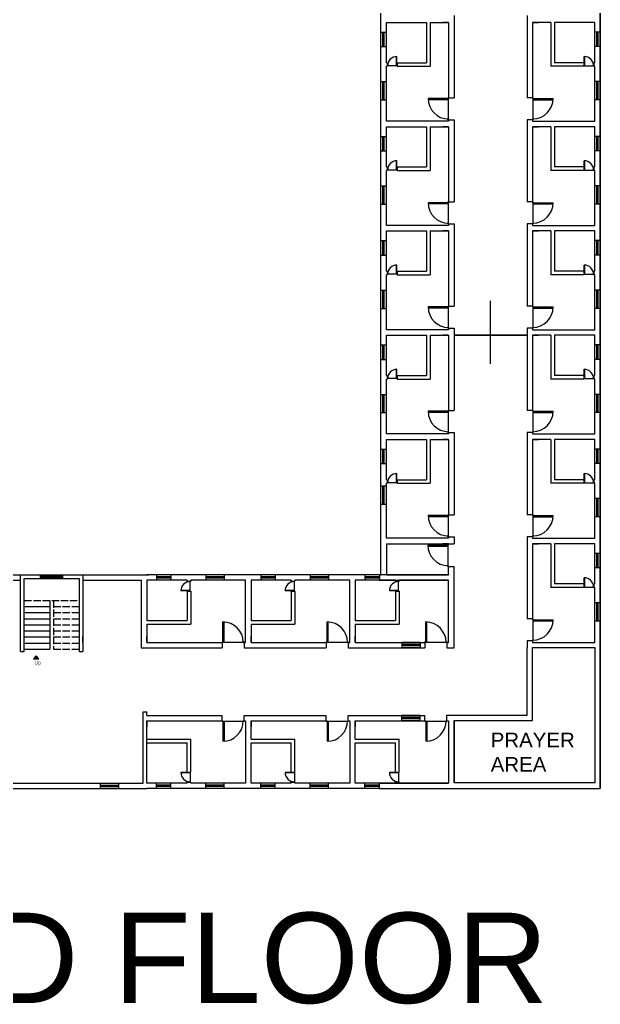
# Model space of a CAD drawing. Header units: inches. Extents: x 2900 to 18472, y 1216 to 4690.
# Drawn here: x 13218 to 14170, y 1216 to 2832 of the extents above; entities that cross this region are included whole.
import ezdxf

# ---------------------------------------------------------------- set-up
doc = ezdxf.new("R2010")
doc.units = ezdxf.units.IN
doc.header["$MEASUREMENT"] = 0
doc.linetypes.add('ACAD_ISO02W100', pattern=[15, 12, -3])
for name, color, linetype in [('Door', 32, 'Continuous'), ('Stairs', 3, 'Continuous'), ('Ventilator', 160, 'Continuous'), ('Windows', 10, 'Continuous')]:
    doc.layers.add(name, color=color, linetype=linetype)
doc.styles.get("Standard").update_dxf_attribs({"font": 'arial.ttf'})

msp = doc.modelspace()

# ---------------------------------------------------------------- hatches: boundary and pattern name
at = {"layer": 'Stairs', "true_color": 0xed1f24}
h = msp.add_hatch(color=240, dxfattribs=at)
h.dxf.hatch_style = 1
h.paths.add_polyline_path([(13249.0431, 1783.0282), (13244.8911, 1788.0938), (13240.7392, 1783.0282)])

# ---------------------------------------------------------------- linework, layer by layer
for p, q in [((14170.41, 4570.8757), (14170.41, 1570.8757)), ((14170.41, 1570.4378), (14170.41, 4570.8757)), ((14170.41, 1570.4378), (14170.41, 4570.8757)), ((13810.41, 2032), (13810.41, 4179.1055)), ((13885.41, 2827), (13885.41, 2761)), ((13891.41, 2827), (13891.41, 2755)), ((13921.41, 2827), (13911.8624, 2827)), ((14059.41, 2827), (14068.9576, 2827)), ((14089.41, 2827), (14089.41, 2755)), ((14095.41, 2827), (14095.41, 2761)), ((13819.41, 2761), (13820.8768, 2761)), ((13819.41, 2755), (13820.8768, 2755)), ((13820.8768, 2761), (13820.8768, 2755)), ((13837.41, 2761), (13885.41, 2761)), ((13837.41, 2761), (13837.41, 2755)), ((13837.41, 2755), (13891.41, 2755)), ((14143.41, 2755), (14089.41, 2755)), ((14143.41, 2761), (14095.41, 2761)), ((14143.41, 2761), (14143.41, 2755)), ((14161.41, 2761), (14159.9432, 2761)), ((14159.9432, 2761), (14159.9432, 2755)), ((14161.41, 2755), (14159.9432, 2755)), ((13921.41, 2703.494), (13930.41, 2703.494)), ((14059.41, 2703.494), (14050.41, 2703.494)), ((13921.41, 2667.494), (13930.41, 2667.494)), ((14059.41, 2667.494), (14050.41, 2667.494)), ((13885.41, 2656), (13885.41, 2590)), ((13891.41, 2656), (13891.41, 2584)), ((13921.41, 2656), (13911.8624, 2656)), ((14059.41, 2656), (14068.9576, 2656)), ((14089.41, 2656), (14089.41, 2584)), ((14095.41, 2656), (14095.41, 2590)), ((13819.41, 2590), (13820.8768, 2590)), ((13820.8768, 2590), (13820.8768, 2584)), ((13837.41, 2590), (13885.41, 2590)), ((13837.41, 2590), (13837.41, 2584)), ((14143.41, 2590), (14095.41, 2590)), ((14143.41, 2590), (14143.41, 2584)), ((14161.41, 2590), (14159.9432, 2590)), ((14159.9432, 2590), (14159.9432, 2584)), ((13819.41, 2584), (13820.8768, 2584)), ((13837.41, 2584), (13891.41, 2584)), ((14143.41, 2584), (14089.41, 2584)), ((14161.41, 2584), (14159.9432, 2584)), ((13921.41, 2532.494), (13930.41, 2532.494)), ((14059.41, 2532.494), (14050.41, 2532.494)), ((13921.41, 2496.494), (13930.41, 2496.494)), ((14059.41, 2496.494), (14050.41, 2496.494)), ((13885.41, 2485), (13885.41, 2419)), ((13891.41, 2485), (13891.41, 2413)), ((13921.41, 2485), (13911.8624, 2485)), ((14059.41, 2485), (14068.9576, 2485)), ((14089.41, 2485), (14089.41, 2413)), ((14095.41, 2485), (14095.41, 2419)), ((13819.41, 2419), (13820.8768, 2419)), ((13819.41, 2413), (13820.8768, 2413)), ((13820.8768, 2419), (13820.8768, 2413)), ((13837.41, 2419), (13885.41, 2419)), ((13837.41, 2419), (13837.41, 2413)), ((13837.41, 2413), (13891.41, 2413)), ((14143.41, 2413), (14089.41, 2413)), ((14143.41, 2419), (14095.41, 2419)), ((14143.41, 2419), (14143.41, 2413)), ((14161.41, 2419), (14159.9432, 2419)), ((14159.9432, 2419), (14159.9432, 2413)), ((14161.41, 2413), (14159.9432, 2413)), ((13921.41, 2361.494), (13930.41, 2361.494)), ((13990.41, 2267), (13990.41, 2370.5)), ((14059.41, 2361.494), (14050.41, 2361.494)), ((13885.41, 2314), (13885.41, 2248)), ((13891.41, 2314), (13891.41, 2242)), ((13921.41, 2314), (13911.8624, 2314)), ((13921.41, 2325.494), (13930.41, 2325.494)), ((14050.41, 2314), (13930.41, 2314)), ((13930.41, 2314), (14050.41, 2314)), ((14059.41, 2325.494), (14050.41, 2325.494)), ((14059.41, 2314), (14068.9576, 2314)), ((14089.41, 2314), (14089.41, 2242)), ((14095.41, 2314), (14095.41, 2248)), ((13819.41, 2248), (13820.8768, 2248)), ((13820.8768, 2248), (13820.8768, 2242)), ((13837.41, 2248), (13885.41, 2248)), ((13837.41, 2248), (13837.41, 2242)), ((14143.41, 2248), (14095.41, 2248)), ((14143.41, 2248), (14143.41, 2242)), ((14161.41, 2248), (14159.9432, 2248)), ((14159.9432, 2248), (14159.9432, 2242)), ((13819.41, 2242), (13820.8768, 2242)), ((13837.41, 2242), (13891.41, 2242)), ((14143.41, 2242), (14089.41, 2242)), ((14161.41, 2242), (14159.9432, 2242)), ((13921.41, 2190.494), (13930.41, 2190.494)), ((14059.41, 2190.494), (14050.41, 2190.494)), ((13921.41, 2154.494), (13930.41, 2154.494)), ((14059.41, 2154.494), (14050.41, 2154.494)), ((13885.41, 2143), (13885.41, 2077)), ((13891.41, 2143), (13891.41, 2071)), ((13921.41, 2143), (13911.8624, 2143)), ((14059.41, 2143), (14068.9576, 2143)), ((14089.41, 2143), (14089.41, 2071)), ((14095.41, 2143), (14095.41, 2077)), ((13819.41, 2077), (13820.8768, 2077)), ((13819.41, 2071), (13820.8768, 2071)), ((13820.8768, 2077), (13820.8768, 2071)), ((13837.41, 2077), (13885.41, 2077)), ((13837.41, 2077), (13837.41, 2071)), ((13837.41, 2071), (13891.41, 2071)), ((14143.41, 2071), (14089.41, 2071)), ((14143.41, 2077), (14095.41, 2077)), ((14143.41, 2077), (14143.41, 2071)), ((14161.41, 2077), (14159.9432, 2077)), ((14159.9432, 2077), (14159.9432, 2071)), ((14161.41, 2071), (14159.9432, 2071)), ((13810.41, 2015.9619), (13810.41, 2023)), ((13921.41, 2019.494), (13930.41, 2019.494)), ((14059.41, 2019.494), (14050.41, 2019.494)), ((13819.41, 1972), (13819.41, 1921)), ((13921.41, 1972), (13911.8624, 1972)), ((13921.41, 1983.494), (13930.41, 1983.494)), ((14059.41, 1983.494), (14050.41, 1983.494)), ((14059.41, 1972), (14068.9576, 1972)), ((14089.41, 1972), (14089.41, 1900)), ((14095.41, 1972), (14095.41, 1906)), ((13920.9047, 1934.778), (13930.41, 1934.778)), ((13921.41, 1921), (13921.41, 1934.778)), ((13930.41, 1912), (13930.41, 1934.778)), ((13111.41, 1912), (13219.41, 1912)), ((13492.41, 1912), (13492.41, 1910.5332)), ((13492.41, 1910.5332), (13498.41, 1910.5332)), ((13498.41, 1912), (13498.41, 1910.5332)), ((13663.41, 1912), (13663.41, 1910.5332)), ((13663.41, 1910.5332), (13669.41, 1910.5332)), ((13669.41, 1912), (13669.41, 1910.5332)), ((13807.916, 1912), (13921.41, 1912)), ((13819.41, 1921), (13921.41, 1921)), ((13834.41, 1912), (13834.41, 1910.5332)), ((13834.41, 1910.5332), (13840.41, 1910.5332)), ((13840.41, 1912), (13840.41, 1910.5332)), ((13921.41, 1810), (13921.41, 1912)), ((14143.41, 1906), (14095.41, 1906)), ((14143.41, 1906), (14143.41, 1900)), ((14161.41, 1906), (14159.9432, 1906)), ((14159.9432, 1906), (14159.9432, 1900)), ((13492.41, 1894), (13492.41, 1846)), ((13492.41, 1894), (13498.41, 1894)), ((13498.41, 1894), (13498.41, 1840)), ((13663.41, 1894), (13663.41, 1846)), ((13663.41, 1894), (13669.41, 1894)), ((13669.41, 1894), (13669.41, 1840)), ((13834.41, 1894), (13834.41, 1846)), ((13834.41, 1894), (13840.41, 1894)), ((13840.41, 1894), (13840.41, 1840)), ((14143.41, 1900), (14089.41, 1900)), ((14161.41, 1900), (14159.9432, 1900)), ((13426.41, 1846), (13492.41, 1846)), ((13597.41, 1846), (13663.41, 1846)), ((13768.41, 1846), (13834.41, 1846)), ((14059.41, 1848.494), (14050.41, 1848.494)), ((13426.41, 1840), (13498.41, 1840)), ((13597.41, 1840), (13669.41, 1840)), ((13768.41, 1840), (13840.41, 1840)), ((13321.41, 1810), (13321.41, 1819.5476)), ((13426.41, 1810), (13426.41, 1819.5476)), ((13549.916, 1810), (13549.916, 1801)), ((13585.916, 1810), (13585.916, 1801)), ((13597.41, 1810), (13597.41, 1819.5476)), ((13597.41, 1810), (13597.41, 1819.5476)), ((13720.916, 1810), (13720.916, 1801)), ((13756.916, 1810), (13756.916, 1801)), ((13768.41, 1810), (13768.41, 1819.5476)), ((13882.6946, 1810), (13882.6946, 1801)), ((13918.6946, 1810), (13918.6946, 1801)), ((14059.41, 1812.494), (14050.41, 1812.494)), ((14161.41, 1801.8757), (14161.41, 1579.8757)), ((13420.41, 1579.4378), (13420.41, 1696.4378)), ((13420.41, 1696.4378), (13426.41, 1696.4378)), ((13426.41, 1690.4378), (13426.41, 1696.4378)), ((13426.41, 1681.4378), (13426.41, 1671.8903)), ((13426.41, 1579.4378), (13426.41, 1681.4378)), ((13549.916, 1681.4378), (13549.916, 1690.4378)), ((13585.916, 1681.4378), (13585.916, 1690.4378)), ((13597.41, 1681.4378), (13597.41, 1671.8903)), ((13720.916, 1681.4378), (13720.916, 1690.4378)), ((13756.916, 1681.4378), (13756.916, 1690.4378)), ((13768.41, 1681.4378), (13768.41, 1671.8903)), ((13882.6946, 1681.4378), (13882.6946, 1690.4378)), ((13918.6946, 1681.4378), (13918.6946, 1690.8757)), ((13921.41, 1681.4378), (13921.41, 1579.4378)), ((13426.41, 1651.4378), (13498.41, 1651.4378)), ((13498.41, 1597.4378), (13498.41, 1651.4378)), ((13597.41, 1651.4378), (13669.41, 1651.4378)), ((13669.41, 1597.4378), (13669.41, 1651.4378)), ((13768.41, 1651.4378), (13840.41, 1651.4378)), ((13840.41, 1597.4378), (13840.41, 1651.4378)), ((13426.41, 1645.4378), (13492.41, 1645.4378)), ((13492.41, 1597.4378), (13492.41, 1645.4378)), ((13597.41, 1645.4378), (13663.41, 1645.4378)), ((13663.41, 1597.4378), (13663.41, 1645.4378)), ((13768.41, 1645.4378), (13834.41, 1645.4378)), ((13834.41, 1597.4378), (13834.41, 1645.4378)), ((13492.41, 1597.4378), (13498.41, 1597.4378)), ((13663.41, 1597.4378), (13669.41, 1597.4378)), ((13834.41, 1597.4378), (13840.41, 1597.4378)), ((13123.41, 1579.4378), (13235.6475, 1579.4378)), ((13235.6475, 1579.4378), (13420.41, 1579.4378)), ((13415.4127, 1570.4378), (13426.41, 1570.4378)), ((13492.41, 1579.4378), (13492.41, 1580.9046)), ((13492.41, 1580.9046), (13498.41, 1580.9046)), ((13498.41, 1579.4378), (13498.41, 1580.9046)), ((13663.41, 1579.4378), (13663.41, 1580.9046)), ((13663.41, 1580.9046), (13669.41, 1580.9046)), ((13669.41, 1579.4378), (13669.41, 1580.9046)), ((13807.916, 1579.4378), (13921.41, 1579.4378)), ((13808.0978, 1570.4378), (14170.41, 1570.4378)), ((13834.41, 1579.4378), (13834.41, 1580.9046)), ((13834.41, 1580.9046), (13840.41, 1580.9046)), ((13840.41, 1579.4378), (13840.41, 1580.9046)), ((14161.41, 1579.8757), (13930.41, 1579.8757))]:
    msp.add_line(p, q)
for points in [[(13810.41, 2827), (13810.41, 2998)], [(14170.41, 2827), (14170.41, 2998)], [(13810.41, 2656), (13810.41, 2827)], [(13819.41, 2761), (13819.41, 2827), (13849.41, 2827)], [(13819.41, 2827), (13885.41, 2827)], [(13845.9552, 2827), (13849.41, 2827)], [(13891.41, 2827), (13921.41, 2827)], [(13911.8624, 2827), (13921.41, 2827), (13921.41, 2755)], [(13930.41, 2838.494), (13930.41, 2827)], [(13930.41, 2827), (13930.41, 2703.494)], [(14050.41, 2838.494), (14050.41, 2827)], [(14050.41, 2827), (14050.41, 2703.494)], [(14089.41, 2827), (14059.41, 2827)], [(14068.9576, 2827), (14059.41, 2827), (14059.41, 2755)], [(14161.41, 2827), (14095.41, 2827)], [(14161.41, 2761), (14161.41, 2827), (14131.41, 2827)], [(14134.8648, 2827), (14131.41, 2827)], [(14170.41, 2656), (14170.41, 2827)], [(13921.41, 2665), (13819.41, 2665), (13819.41, 2755)], [(13921.41, 2755), (13921.41, 2702.2721)], [(14059.41, 2665), (14161.41, 2665), (14161.41, 2755)], [(14059.41, 2755), (14059.41, 2702.2721)], [(13921.41, 2668.6953), (13921.41, 2665)], [(13930.41, 2667.494), (13930.41, 2656)], [(14050.41, 2667.494), (14050.41, 2656)], [(14059.41, 2668.6953), (14059.41, 2665)], [(13810.41, 2485), (13810.41, 2656)], [(13819.41, 2590), (13819.41, 2656), (13849.41, 2656)], [(13819.41, 2656), (13885.41, 2656)], [(13845.9552, 2656), (13849.41, 2656)], [(13891.41, 2656), (13921.41, 2656)], [(13911.8624, 2656), (13921.41, 2656), (13921.41, 2584)], [(13930.41, 2656), (13930.41, 2532.494)], [(14050.41, 2656), (14050.41, 2532.494)], [(14089.41, 2656), (14059.41, 2656)], [(14068.9576, 2656), (14059.41, 2656), (14059.41, 2584)], [(14161.41, 2656), (14095.41, 2656)], [(14161.41, 2590), (14161.41, 2656), (14131.41, 2656)], [(14134.8648, 2656), (14131.41, 2656)], [(14170.41, 2485), (14170.41, 2656)], [(13921.41, 2494), (13819.41, 2494), (13819.41, 2584)], [(13921.41, 2584), (13921.41, 2531.2721)], [(14059.41, 2494), (14161.41, 2494), (14161.41, 2584)], [(14059.41, 2584), (14059.41, 2531.2721)], [(13921.41, 2497.6953), (13921.41, 2494)], [(13930.41, 2496.494), (13930.41, 2485)], [(14050.41, 2496.494), (14050.41, 2485)], [(14059.41, 2497.6953), (14059.41, 2494)], [(13810.41, 2314), (13810.41, 2485)], [(13819.41, 2419), (13819.41, 2485), (13849.41, 2485)], [(13819.41, 2485), (13885.41, 2485)], [(13845.9552, 2485), (13849.41, 2485)], [(13891.41, 2485), (13921.41, 2485)], [(13911.8624, 2485), (13921.41, 2485), (13921.41, 2413)], [(13930.41, 2485), (13930.41, 2361.494)], [(14050.41, 2485), (14050.41, 2361.494)], [(14089.41, 2485), (14059.41, 2485)], [(14068.9576, 2485), (14059.41, 2485), (14059.41, 2413)], [(14161.41, 2485), (14095.41, 2485)], [(14161.41, 2419), (14161.41, 2485), (14131.41, 2485)], [(14134.8648, 2485), (14131.41, 2485)], [(14170.41, 2314), (14170.41, 2485)], [(13921.41, 2323), (13819.41, 2323), (13819.41, 2413)], [(13921.41, 2413), (13921.41, 2360.2721)], [(14059.41, 2323), (14161.41, 2323), (14161.41, 2413)], [(14059.41, 2413), (14059.41, 2360.2721)], [(13921.41, 2326.6953), (13921.41, 2323)], [(14059.41, 2326.6953), (14059.41, 2323)], [(13810.41, 2143), (13810.41, 2314)], [(13819.41, 2248), (13819.41, 2314), (13849.41, 2314)], [(13819.41, 2314), (13885.41, 2314)], [(13845.9552, 2314), (13849.41, 2314)], [(13891.41, 2314), (13921.41, 2314)], [(13911.8624, 2314), (13921.41, 2314), (13921.41, 2242)], [(13930.41, 2325.494), (13930.41, 2314)], [(13930.41, 2314), (13930.41, 2190.494)], [(14050.41, 2325.494), (14050.41, 2314)], [(14050.41, 2314), (14050.41, 2190.494)], [(14089.41, 2314), (14059.41, 2314)], [(14068.9576, 2314), (14059.41, 2314), (14059.41, 2242)], [(14161.41, 2314), (14095.41, 2314)], [(14161.41, 2248), (14161.41, 2314), (14131.41, 2314)], [(14134.8648, 2314), (14131.41, 2314)], [(14170.41, 2143), (14170.41, 2314)], [(13921.41, 2152), (13819.41, 2152), (13819.41, 2242)], [(13921.41, 2242), (13921.41, 2189.2721)], [(14059.41, 2152), (14161.41, 2152), (14161.41, 2242)], [(14059.41, 2242), (14059.41, 2189.2721)], [(13921.41, 2155.6953), (13921.41, 2152)], [(13930.41, 2154.494), (13930.41, 2143)], [(14050.41, 2154.494), (14050.41, 2143)], [(14059.41, 2155.6953), (14059.41, 2152)], [(13810.41, 2032), (13810.41, 2143)], [(13819.41, 2077), (13819.41, 2143), (13849.41, 2143)], [(13819.41, 2143), (13885.41, 2143)], [(13845.9552, 2143), (13849.41, 2143)], [(13891.41, 2143), (13921.41, 2143)], [(13911.8624, 2143), (13921.41, 2143), (13921.41, 2071)], [(13930.41, 2143), (13930.41, 2019.494)], [(14050.41, 2143), (14050.41, 2019.494)], [(14089.41, 2143), (14059.41, 2143)], [(14068.9576, 2143), (14059.41, 2143), (14059.41, 2071)], [(14161.41, 2143), (14095.41, 2143)], [(14161.41, 2077), (14161.41, 2143), (14131.41, 2143)], [(14134.8648, 2143), (14131.41, 2143)], [(14170.41, 1972), (14170.41, 2143)], [(13921.41, 1981), (13819.41, 1981), (13819.41, 2071)], [(13921.41, 2071), (13921.41, 2018.2721)], [(14059.41, 1981), (14161.41, 1981), (14161.41, 2071)], [(14059.41, 2071), (14059.41, 2018.2721)], [(13810.41, 1921), (13810.41, 2037)], [(13819.41, 1972), (13930.41, 1972)], [(13845.9552, 1972), (13849.41, 1972)], [(13891.41, 1972), (13921.41, 1972)], [(13921.41, 1984.6953), (13921.41, 1981)], [(13930.41, 1983.494), (13930.41, 1972)], [(14050.41, 1983.494), (14050.41, 1972)], [(14050.41, 1972), (14050.41, 1848.494)], [(14059.41, 1984.6953), (14059.41, 1981)], [(14089.41, 1972), (14059.41, 1972)], [(14068.9576, 1972), (14059.41, 1972), (14059.41, 1900)], [(14161.41, 1972), (14095.41, 1972)], [(14161.41, 1906), (14161.41, 1972), (14131.41, 1972)], [(14134.8648, 1972), (14131.41, 1972)], [(14170.41, 1801), (14170.41, 1972)], [(13117.41, 1921), (13429.41, 1921)], [(13321.41, 1912), (13321.41, 1846)], [(13321.41, 1912), (13417.41, 1912)], [(13417.41, 1912), (13417.41, 1846)], [(13597.41, 1921), (13426.41, 1921)], [(13597.41, 1921), (13426.41, 1921)], [(13492.41, 1912), (13426.41, 1912), (13426.41, 1882)], [(13426.41, 1912), (13426.41, 1846)], [(13588.41, 1810), (13588.41, 1912), (13498.41, 1912)], [(13588.41, 1810), (13588.41, 1912), (13498.41, 1912)], [(13768.41, 1921), (13597.41, 1921)], [(13663.41, 1912), (13597.41, 1912), (13597.41, 1882)], [(13597.41, 1912), (13597.41, 1846)], [(13597.41, 1912), (13597.41, 1846)], [(13759.41, 1810), (13759.41, 1912), (13669.41, 1912)], [(13921.41, 1921), (13768.41, 1921)], [(13834.41, 1912), (13768.41, 1912), (13768.41, 1882)], [(13768.41, 1912), (13768.41, 1846)], [(13807.916, 1921), (13810.41, 1921)], [(13921.41, 1912), (13840.41, 1912)], [(13930.41, 1801), (13930.41, 1912)], [(14059.41, 1810), (14161.41, 1810), (14161.41, 1900)], [(14059.41, 1900), (14059.41, 1847.2721)], [(13321.41, 1885.4548), (13321.41, 1882)], [(13426.41, 1885.4548), (13426.41, 1882)], [(13597.41, 1885.4548), (13597.41, 1882)], [(13597.41, 1885.4548), (13597.41, 1882)], [(13768.41, 1885.4548), (13768.41, 1882)], [(13417.41, 1846), (13417.41, 1801)], [(13321.41, 1840), (13321.41, 1810)], [(13426.41, 1840), (13426.41, 1810)], [(13597.41, 1840), (13597.41, 1810)], [(13597.41, 1840), (13597.41, 1810)], [(13768.41, 1840), (13768.41, 1810)], [(13426.41, 1819.5476), (13426.41, 1810), (13498.41, 1810)], [(13498.41, 1810), (13551.1379, 1810)], [(13584.7147, 1810), (13588.41, 1810)], [(13597.41, 1819.5476), (13597.41, 1810), (13669.41, 1810)], [(13669.41, 1810), (13722.1379, 1810)], [(13755.7147, 1810), (13759.41, 1810)], [(13768.41, 1819.5476), (13768.41, 1810), (13840.41, 1810)], [(13840.41, 1810), (13882.6946, 1810)], [(13918.6946, 1810), (13921.41, 1810)], [(14050.41, 1812.494), (14050.41, 1801)], [(14059.41, 1813.6953), (14059.41, 1810)], [(13417.41, 1801), (13426.41, 1801)], [(13426.41, 1801), (13549.916, 1801)], [(13585.916, 1801), (13597.41, 1801)], [(13585.916, 1801), (13597.41, 1801)], [(13597.41, 1801), (13720.916, 1801)], [(13756.916, 1801), (13768.41, 1801)], [(13768.41, 1801), (13882.6946, 1801)], [(13918.6946, 1690.8757), (14050.41, 1690.8757), (14050.41, 1801)], [(13918.6946, 1801), (13930.41, 1801)], [(13930.41, 1681.8757), (14059.41, 1681.8757), (14059.41, 1801.8757), (14161.41, 1801.8757)], [(13426.41, 1690.4378), (13549.916, 1690.4378)], [(13426.41, 1651.4378), (13426.41, 1681.4378)], [(13426.41, 1671.8903), (13426.41, 1681.4378), (13498.41, 1681.4378)], [(13588.41, 1681.4378), (13588.41, 1579.4378), (13498.41, 1579.4378)], [(13498.41, 1681.4378), (13551.1379, 1681.4378)], [(13584.7147, 1681.4378), (13588.41, 1681.4378)], [(13585.916, 1690.4378), (13597.41, 1690.4378)], [(13597.41, 1690.4378), (13720.916, 1690.4378)], [(13597.41, 1651.4378), (13597.41, 1681.4378)], [(13597.41, 1671.8903), (13597.41, 1681.4378), (13669.41, 1681.4378)], [(13759.41, 1681.4378), (13759.41, 1579.4378), (13669.41, 1579.4378)], [(13669.41, 1681.4378), (13722.1379, 1681.4378)], [(13755.7147, 1681.4378), (13759.41, 1681.4378)], [(13756.916, 1690.4378), (13768.41, 1690.4378)], [(13768.41, 1690.4378), (13882.6946, 1690.4378)], [(13768.41, 1651.4378), (13768.41, 1681.4378)], [(13768.41, 1671.8903), (13768.41, 1681.4378), (13840.41, 1681.4378)], [(13840.41, 1681.4378), (13882.6946, 1681.4378)], [(13918.6946, 1681.4378), (13921.41, 1681.4378)], [(13930.41, 1579.8757), (13930.41, 1681.8757)], [(13930.41, 1681.8757), (13930.41, 1579.8757)], [(13426.41, 1579.4378), (13426.41, 1645.4378)], [(13597.41, 1579.4378), (13597.41, 1645.4378)], [(13768.41, 1579.4378), (13768.41, 1645.4378)], [(13492.41, 1579.4378), (13426.41, 1579.4378), (13426.41, 1609.4378)], [(13426.41, 1605.983), (13426.41, 1609.4378)], [(13663.41, 1579.4378), (13597.41, 1579.4378), (13597.41, 1609.4378)], [(13597.41, 1605.983), (13597.41, 1609.4378)], [(13834.41, 1579.4378), (13768.41, 1579.4378), (13768.41, 1609.4378)], [(13768.41, 1605.983), (13768.41, 1609.4378)], [(13114.41, 1570.4378), (13415.4127, 1570.4378)], [(13597.41, 1570.4378), (13426.41, 1570.4378)], [(13808.0978, 1570.4378), (13597.41, 1570.4378)], [(13921.41, 1579.4378), (13840.41, 1579.4378)]]:
    msp.add_lwpolyline(points)
at = {"layer": 'Door'}
for p, q in [((13835.9303, 2755.9093), (13835.9303, 2771.0975)), ((13836.8488, 2755.9093), (13836.8488, 2771.0975)), ((14143.9712, 2755.9093), (14143.9712, 2771.0975)), ((14144.8897, 2755.9093), (14144.8897, 2771.0975)), ((13836.8488, 2755.9093), (13821.438, 2755.9093)), ((14143.9712, 2755.9093), (14159.382, 2755.9093)), ((13920.9047, 2702.2721), (13887.8333, 2702.2721)), ((13920.9047, 2700.2721), (13887.8333, 2700.2721)), ((13920.9047, 2702.2721), (13920.9047, 2668.716)), ((14059.9153, 2702.2721), (14092.9867, 2702.2721)), ((14059.9153, 2702.2721), (14059.9153, 2668.716)), ((14059.9153, 2700.2721), (14092.9867, 2700.2721)), ((13836.8488, 2584.9093), (13821.438, 2584.9093)), ((13835.9303, 2584.9093), (13835.9303, 2600.0975)), ((13836.8488, 2584.9093), (13836.8488, 2600.0975)), ((14143.9712, 2584.9093), (14143.9712, 2600.0975)), ((14143.9712, 2584.9093), (14159.382, 2584.9093)), ((14144.8897, 2584.9093), (14144.8897, 2600.0975)), ((13920.9047, 2531.2721), (13887.8333, 2531.2721)), ((13920.9047, 2529.2721), (13887.8333, 2529.2721)), ((13920.9047, 2531.2721), (13920.9047, 2497.716)), ((14059.9153, 2531.2721), (14092.9867, 2531.2721)), ((14059.9153, 2531.2721), (14059.9153, 2497.716)), ((14059.9153, 2529.2721), (14092.9867, 2529.2721)), ((13835.9303, 2413.9093), (13835.9303, 2429.0975)), ((13836.8488, 2413.9093), (13836.8488, 2429.0975)), ((14143.9712, 2413.9093), (14143.9712, 2429.0975)), ((14144.8897, 2413.9093), (14144.8897, 2429.0975)), ((13836.8488, 2413.9093), (13821.438, 2413.9093)), ((14143.9712, 2413.9093), (14159.382, 2413.9093)), ((13920.9047, 2360.2721), (13887.8333, 2360.2721)), ((13920.9047, 2358.2721), (13887.8333, 2358.2721)), ((13920.9047, 2360.2721), (13920.9047, 2326.716)), ((14059.9153, 2360.2721), (14092.9867, 2360.2721)), ((14059.9153, 2360.2721), (14059.9153, 2326.716)), ((14059.9153, 2358.2721), (14092.9867, 2358.2721)), ((13835.9303, 2242.9093), (13835.9303, 2258.0975)), ((13836.8488, 2242.9093), (13836.8488, 2258.0975)), ((14143.9712, 2242.9093), (14143.9712, 2258.0975)), ((14144.8897, 2242.9093), (14144.8897, 2258.0975)), ((13836.8488, 2242.9093), (13821.438, 2242.9093)), ((14143.9712, 2242.9093), (14159.382, 2242.9093)), ((13920.9047, 2189.2721), (13887.8333, 2189.2721)), ((13920.9047, 2187.2721), (13887.8333, 2187.2721)), ((13920.9047, 2189.2721), (13920.9047, 2155.716)), ((14059.9153, 2189.2721), (14092.9867, 2189.2721)), ((14059.9153, 2189.2721), (14059.9153, 2155.716)), ((14059.9153, 2187.2721), (14092.9867, 2187.2721)), ((13835.9303, 2071.9093), (13835.9303, 2087.0975)), ((13836.8488, 2071.9093), (13836.8488, 2087.0975)), ((14143.9712, 2071.9093), (14143.9712, 2087.0975)), ((14144.8897, 2071.9093), (14144.8897, 2087.0975)), ((13836.8488, 2071.9093), (13821.438, 2071.9093)), ((14143.9712, 2071.9093), (14159.382, 2071.9093)), ((13920.9047, 2018.2721), (13887.8333, 2018.2721)), ((13920.9047, 2016.2721), (13887.8333, 2016.2721)), ((13920.9047, 2018.2721), (13920.9047, 1984.716)), ((14059.9153, 2018.2721), (14092.9867, 2018.2721)), ((14059.9153, 2018.2721), (14059.9153, 1984.716)), ((14059.9153, 2016.2721), (14092.9867, 2016.2721)), ((13920.3994, 1969.5561), (13887.328, 1969.5561)), ((13920.3994, 1967.5561), (13887.328, 1967.5561)), ((13920.3994, 1969.5561), (13920.3994, 1936)), ((13497.5007, 1894.5612), (13497.5007, 1909.972)), ((13668.5007, 1894.5612), (13668.5007, 1909.972)), ((13839.5007, 1894.5612), (13839.5007, 1909.972)), ((14143.9712, 1900.9093), (14143.9712, 1916.0975)), ((14144.8897, 1900.9093), (14144.8897, 1916.0975)), ((13497.5007, 1895.4797), (13482.3125, 1895.4797)), ((13497.5007, 1894.5612), (13482.3125, 1894.5612)), ((13668.5007, 1895.4797), (13653.3125, 1895.4797)), ((13668.5007, 1894.5612), (13653.3125, 1894.5612)), ((13839.5007, 1895.4797), (13824.3125, 1895.4797)), ((13839.5007, 1894.5612), (13824.3125, 1894.5612)), ((14143.9712, 1900.9093), (14159.382, 1900.9093)), ((13551.1379, 1810.5053), (13551.1379, 1843.5767)), ((13553.1379, 1810.5053), (13553.1379, 1843.5767)), ((13722.1379, 1810.5053), (13722.1379, 1843.5767)), ((13724.1379, 1810.5053), (13724.1379, 1843.5767)), ((13883.9165, 1810.5053), (13883.9165, 1843.5767)), ((13885.9165, 1810.5053), (13885.9165, 1843.5767)), ((14059.9153, 1847.2721), (14092.9867, 1847.2721)), ((14059.9153, 1847.2721), (14059.9153, 1813.716)), ((14059.9153, 1845.2721), (14092.9867, 1845.2721)), ((13551.1379, 1810.5053), (13584.694, 1810.5053)), ((13722.1379, 1810.5053), (13755.694, 1810.5053)), ((13883.9165, 1810.5053), (13917.4726, 1810.5053)), ((13551.1379, 1680.9325), (13551.1379, 1647.8611)), ((13551.1379, 1680.9325), (13584.694, 1680.9325)), ((13553.1379, 1680.9325), (13553.1379, 1647.8611)), ((13722.1379, 1680.9325), (13722.1379, 1647.8611)), ((13722.1379, 1680.9325), (13755.694, 1680.9325)), ((13724.1379, 1680.9325), (13724.1379, 1647.8611)), ((13883.9165, 1680.9325), (13883.9165, 1647.8611)), ((13883.9165, 1680.9325), (13917.4726, 1680.9325)), ((13885.9165, 1680.9325), (13885.9165, 1647.8611)), ((13497.5007, 1596.8767), (13482.3125, 1596.8767)), ((13497.5007, 1595.9581), (13482.3125, 1595.9581)), ((13497.5007, 1596.8767), (13497.5007, 1581.4658)), ((13668.5007, 1596.8767), (13653.3125, 1596.8767)), ((13668.5007, 1595.9581), (13653.3125, 1595.9581)), ((13668.5007, 1596.8767), (13668.5007, 1581.4658)), ((13839.5007, 1596.8767), (13824.3125, 1596.8767)), ((13839.5007, 1595.9581), (13824.3125, 1595.9581)), ((13839.5007, 1596.8767), (13839.5007, 1581.4658))]:
    msp.add_line(p, q, dxfattribs=at)
for points in [[(13821.438, 2756.1413), (13821.438, 2755.6772), (13820.8768, 2755.6772), (13820.8768, 2756.1413)], [(13837.41, 2756.1413), (13837.41, 2755.6772), (13836.8488, 2755.6772), (13836.8488, 2756.1413)], [(14143.41, 2756.1413), (14143.41, 2755.6772), (14143.9712, 2755.6772), (14143.9712, 2756.1413)], [(14159.382, 2756.1413), (14159.382, 2755.6772), (14159.9432, 2755.6772), (14159.9432, 2756.1413)], [(13920.3994, 2703.494), (13921.41, 2703.494), (13921.41, 2702.2721), (13920.3994, 2702.2721)], [(14060.4206, 2703.494), (14059.41, 2703.494), (14059.41, 2702.2721), (14060.4206, 2702.2721)], [(13920.3994, 2668.716), (13921.41, 2668.716), (13921.41, 2667.494), (13920.3994, 2667.494)], [(14060.4206, 2668.716), (14059.41, 2668.716), (14059.41, 2667.494), (14060.4206, 2667.494)], [(13821.438, 2585.1413), (13821.438, 2584.6772), (13820.8768, 2584.6772), (13820.8768, 2585.1413)], [(13837.41, 2585.1413), (13837.41, 2584.6772), (13836.8488, 2584.6772), (13836.8488, 2585.1413)], [(14143.41, 2585.1413), (14143.41, 2584.6772), (14143.9712, 2584.6772), (14143.9712, 2585.1413)], [(14159.382, 2585.1413), (14159.382, 2584.6772), (14159.9432, 2584.6772), (14159.9432, 2585.1413)], [(13920.3994, 2532.494), (13921.41, 2532.494), (13921.41, 2531.2721), (13920.3994, 2531.2721)], [(14060.4206, 2532.494), (14059.41, 2532.494), (14059.41, 2531.2721), (14060.4206, 2531.2721)], [(13920.3994, 2497.716), (13921.41, 2497.716), (13921.41, 2496.494), (13920.3994, 2496.494)], [(14060.4206, 2497.716), (14059.41, 2497.716), (14059.41, 2496.494), (14060.4206, 2496.494)], [(13821.438, 2414.1413), (13821.438, 2413.6772), (13820.8768, 2413.6772), (13820.8768, 2414.1413)], [(13837.41, 2414.1413), (13837.41, 2413.6772), (13836.8488, 2413.6772), (13836.8488, 2414.1413)], [(14143.41, 2414.1413), (14143.41, 2413.6772), (14143.9712, 2413.6772), (14143.9712, 2414.1413)], [(14159.382, 2414.1413), (14159.382, 2413.6772), (14159.9432, 2413.6772), (14159.9432, 2414.1413)], [(13920.3994, 2361.494), (13921.41, 2361.494), (13921.41, 2360.2721), (13920.3994, 2360.2721)], [(14060.4206, 2361.494), (14059.41, 2361.494), (14059.41, 2360.2721), (14060.4206, 2360.2721)], [(13920.3994, 2326.716), (13921.41, 2326.716), (13921.41, 2325.494), (13920.3994, 2325.494)], [(14060.4206, 2326.716), (14059.41, 2326.716), (14059.41, 2325.494), (14060.4206, 2325.494)], [(13821.438, 2243.1413), (13821.438, 2242.6772), (13820.8768, 2242.6772), (13820.8768, 2243.1413)], [(13837.41, 2243.1413), (13837.41, 2242.6772), (13836.8488, 2242.6772), (13836.8488, 2243.1413)], [(14143.41, 2243.1413), (14143.41, 2242.6772), (14143.9712, 2242.6772), (14143.9712, 2243.1413)], [(14159.382, 2243.1413), (14159.382, 2242.6772), (14159.9432, 2242.6772), (14159.9432, 2243.1413)], [(13920.3994, 2190.494), (13921.41, 2190.494), (13921.41, 2189.2721), (13920.3994, 2189.2721)], [(14060.4206, 2190.494), (14059.41, 2190.494), (14059.41, 2189.2721), (14060.4206, 2189.2721)], [(13920.3994, 2155.716), (13921.41, 2155.716), (13921.41, 2154.494), (13920.3994, 2154.494)], [(14060.4206, 2155.716), (14059.41, 2155.716), (14059.41, 2154.494), (14060.4206, 2154.494)], [(13821.438, 2072.1413), (13821.438, 2071.6772), (13820.8768, 2071.6772), (13820.8768, 2072.1413)], [(13837.41, 2072.1413), (13837.41, 2071.6772), (13836.8488, 2071.6772), (13836.8488, 2072.1413)], [(14143.41, 2072.1413), (14143.41, 2071.6772), (14143.9712, 2071.6772), (14143.9712, 2072.1413)], [(14159.382, 2072.1413), (14159.382, 2071.6772), (14159.9432, 2071.6772), (14159.9432, 2072.1413)], [(13920.3994, 2019.494), (13921.41, 2019.494), (13921.41, 2018.2721), (13920.3994, 2018.2721)], [(14060.4206, 2019.494), (14059.41, 2019.494), (14059.41, 2018.2721), (14060.4206, 2018.2721)], [(13919.8941, 1970.778), (13920.9047, 1970.778), (13920.9047, 1969.5561), (13919.8941, 1969.5561)], [(13920.3994, 1984.716), (13921.41, 1984.716), (13921.41, 1983.494), (13920.3994, 1983.494)], [(14060.4206, 1984.716), (14059.41, 1984.716), (14059.41, 1983.494), (14060.4206, 1983.494)], [(13919.8941, 1936), (13920.9047, 1936), (13920.9047, 1934.778), (13919.8941, 1934.778)], [(13497.2687, 1909.972), (13497.7328, 1909.972), (13497.7328, 1910.5332), (13497.2687, 1910.5332)], [(13668.2687, 1909.972), (13668.7328, 1909.972), (13668.7328, 1910.5332), (13668.2687, 1910.5332)], [(13839.2687, 1909.972), (13839.7328, 1909.972), (13839.7328, 1910.5332), (13839.2687, 1910.5332)], [(13497.2687, 1894), (13497.7328, 1894), (13497.7328, 1894.5612), (13497.2687, 1894.5612)], [(13668.2687, 1894), (13668.7328, 1894), (13668.7328, 1894.5612), (13668.2687, 1894.5612)], [(13839.2687, 1894), (13839.7328, 1894), (13839.7328, 1894.5612), (13839.2687, 1894.5612)], [(14143.41, 1901.1413), (14143.41, 1900.6772), (14143.9712, 1900.6772), (14143.9712, 1901.1413)], [(14159.382, 1901.1413), (14159.382, 1900.6772), (14159.9432, 1900.6772), (14159.9432, 1901.1413)], [(14060.4206, 1848.494), (14059.41, 1848.494), (14059.41, 1847.2721), (14060.4206, 1847.2721)], [(13549.916, 1811.0106), (13549.916, 1810), (13551.1379, 1810), (13551.1379, 1811.0106)], [(13584.694, 1811.0106), (13584.694, 1810), (13585.916, 1810), (13585.916, 1811.0106)], [(13720.916, 1811.0106), (13720.916, 1810), (13722.1379, 1810), (13722.1379, 1811.0106)], [(13755.694, 1811.0106), (13755.694, 1810), (13756.916, 1810), (13756.916, 1811.0106)], [(13882.6946, 1811.0106), (13882.6946, 1810), (13883.9165, 1810), (13883.9165, 1811.0106)], [(13918.6946, 1811.0106), (13918.6946, 1810), (13917.4726, 1810), (13917.4726, 1811.0106)], [(14060.4206, 1813.716), (14059.41, 1813.716), (14059.41, 1812.494), (14060.4206, 1812.494)], [(13549.916, 1680.4272), (13549.916, 1681.4378), (13551.1379, 1681.4378), (13551.1379, 1680.4272)], [(13584.694, 1680.4272), (13584.694, 1681.4378), (13585.916, 1681.4378), (13585.916, 1680.4272)], [(13720.916, 1680.4272), (13720.916, 1681.4378), (13722.1379, 1681.4378), (13722.1379, 1680.4272)], [(13755.694, 1680.4272), (13755.694, 1681.4378), (13756.916, 1681.4378), (13756.916, 1680.4272)], [(13882.6946, 1680.4272), (13882.6946, 1681.4378), (13883.9165, 1681.4378), (13883.9165, 1680.4272)], [(13918.6946, 1680.4272), (13918.6946, 1681.4378), (13917.4726, 1681.4378), (13917.4726, 1680.4272)], [(13497.2687, 1597.4378), (13497.7328, 1597.4378), (13497.7328, 1596.8767), (13497.2687, 1596.8767)], [(13668.2687, 1597.4378), (13668.7328, 1597.4378), (13668.7328, 1596.8767), (13668.2687, 1596.8767)], [(13839.2687, 1597.4378), (13839.7328, 1597.4378), (13839.7328, 1596.8767), (13839.2687, 1596.8767)], [(13497.2687, 1581.4658), (13497.7328, 1581.4658), (13497.7328, 1580.9046), (13497.2687, 1580.9046)], [(13668.2687, 1581.4658), (13668.7328, 1581.4658), (13668.7328, 1580.9046), (13668.2687, 1580.9046)], [(13839.2687, 1581.4658), (13839.7328, 1581.4658), (13839.7328, 1580.9046), (13839.2687, 1580.9046)]]:
    msp.add_lwpolyline(points, close=True, dxfattribs=at)
for centre, radius, start, end in [((13836.8488, 2755.6772), 15.4203, 90, 180), ((14143.9712, 2755.6772), 15.4203, 0, 90), ((13921.41, 2702.2721), 33.5767, 180, 270), ((14059.41, 2702.2721), 33.5767, 270, 0), ((13836.8488, 2584.6772), 15.4203, 90, 180), ((14143.9712, 2584.6772), 15.4203, 0, 90), ((13921.41, 2531.2721), 33.5767, 180, 270), ((14059.41, 2531.2721), 33.5767, 270, 0), ((13836.8488, 2413.6772), 15.4203, 90, 180), ((14143.9712, 2413.6772), 15.4203, 0, 90), ((13921.41, 2360.2721), 33.5767, 180, 270), ((14059.41, 2360.2721), 33.5767, 270, 0), ((13836.8488, 2242.6772), 15.4203, 90, 180), ((14143.9712, 2242.6772), 15.4203, 0, 90), ((13921.41, 2189.2721), 33.5767, 180, 270), ((14059.41, 2189.2721), 33.5767, 270, 0), ((13836.8488, 2071.6772), 15.4203, 90, 180), ((14143.9712, 2071.6772), 15.4203, 0, 90), ((13921.41, 2018.2721), 33.5767, 180, 270), ((14059.41, 2018.2721), 33.5767, 270, 0), ((13920.9047, 1969.5561), 33.5767, 180, 270), ((13497.7328, 1894.5612), 15.4203, 90, 180), ((13668.7328, 1894.5612), 15.4203, 90, 180), ((13839.7328, 1894.5612), 15.4203, 90, 180), ((14143.9712, 1900.6772), 15.4203, 0, 90), ((13551.1379, 1810), 33.5767, 0, 90), ((13722.1379, 1810), 33.5767, 0, 90), ((13883.9165, 1810), 33.5767, 0, 90), ((14059.41, 1847.2721), 33.5767, 270, 0), ((13551.1379, 1681.4378), 33.5767, 270, 0), ((13722.1379, 1681.4378), 33.5767, 270, 0), ((13883.9165, 1681.4378), 33.5767, 270, 0), ((13497.7328, 1596.8767), 15.4203, 180, 270), ((13668.7328, 1596.8767), 15.4203, 180, 270), ((13839.7328, 1596.8767), 15.4203, 180, 270)]:
    msp.add_arc(centre, radius, start, end, dxfattribs=at)
at = {"layer": 'Stairs'}
for p, q in [((13219.41, 1795), (13219.41, 1921)), ((13219.41, 1921), (13321.41, 1921)), ((13225.41, 1795), (13225.41, 1915)), ((13225.41, 1915), (13315.41, 1915)), ((13315.41, 1915), (13315.41, 1795)), ((13321.41, 1921), (13321.41, 1795)), ((13267.41, 1879), (13267.41, 1799)), ((13225.41, 1869), (13267.41, 1869)), ((13225.41, 1859), (13267.41, 1859)), ((13225.41, 1849), (13267.41, 1849)), ((13225.41, 1839), (13267.41, 1839)), ((13225.41, 1829), (13267.41, 1829)), ((13225.41, 1819), (13267.41, 1819)), ((13225.41, 1809), (13267.41, 1809)), ((13219.41, 1795), (13225.41, 1795)), ((13225.41, 1799), (13267.41, 1799)), ((13315.41, 1795), (13321.41, 1795)), ((13244.8911, 1788.0938), (13240.7392, 1783.0282)), ((13240.7392, 1783.0282), (13249.0431, 1783.0282)), ((13244.8911, 1788.0938), (13249.0431, 1783.0282))]:
    msp.add_line(p, q, dxfattribs=at)
at = {"layer": 'Stairs', "linetype": 'ACAD_ISO02W100'}
for p, q in [((13225.41, 1879), (13315.41, 1879)), ((13273.41, 1879), (13273.41, 1799)), ((13273.41, 1869), (13315.41, 1869)), ((13273.41, 1859), (13315.41, 1859)), ((13273.41, 1849), (13315.41, 1849)), ((13273.41, 1839), (13315.41, 1839)), ((13273.41, 1829), (13315.41, 1829)), ((13273.41, 1819), (13315.41, 1819)), ((13273.41, 1809), (13315.41, 1809)), ((13273.41, 1799), (13315.41, 1799))]:
    msp.add_line(p, q, dxfattribs=at)
at = {"layer": 'Ventilator'}
for p, q in [((13810.41, 2729.9619), (13819.41, 2729.9619)), ((13810.41, 2699.9619), (13810.41, 2729.9619)), ((13813.91, 2699.9619), (13813.91, 2729.9619)), ((13815.91, 2699.9619), (13815.91, 2729.9619)), ((13819.41, 2699.9619), (13819.41, 2729.9619)), ((14170.41, 2729.9619), (14161.41, 2729.9619)), ((14161.41, 2699.9619), (14161.41, 2729.9619)), ((14164.91, 2699.9619), (14164.91, 2729.9619)), ((14166.91, 2699.9619), (14166.91, 2729.9619)), ((14170.41, 2699.9619), (14170.41, 2729.9619)), ((13810.41, 2699.9619), (13819.41, 2699.9619)), ((14170.41, 2699.9619), (14161.41, 2699.9619)), ((13810.41, 2558.9619), (13819.41, 2558.9619)), ((13810.41, 2528.9619), (13810.41, 2558.9619)), ((13813.91, 2528.9619), (13813.91, 2558.9619)), ((13815.91, 2528.9619), (13815.91, 2558.9619)), ((13819.41, 2528.9619), (13819.41, 2558.9619)), ((14170.41, 2558.9619), (14161.41, 2558.9619)), ((14161.41, 2528.9619), (14161.41, 2558.9619)), ((14164.91, 2528.9619), (14164.91, 2558.9619)), ((14166.91, 2528.9619), (14166.91, 2558.9619)), ((14170.41, 2528.9619), (14170.41, 2558.9619)), ((13810.41, 2528.9619), (13819.41, 2528.9619)), ((14170.41, 2528.9619), (14161.41, 2528.9619)), ((13810.41, 2387.9619), (13819.41, 2387.9619)), ((13810.41, 2357.9619), (13810.41, 2387.9619)), ((13813.91, 2357.9619), (13813.91, 2387.9619)), ((13815.91, 2357.9619), (13815.91, 2387.9619)), ((13819.41, 2357.9619), (13819.41, 2387.9619)), ((14170.41, 2387.9619), (14161.41, 2387.9619)), ((14161.41, 2357.9619), (14161.41, 2387.9619)), ((14164.91, 2357.9619), (14164.91, 2387.9619)), ((14166.91, 2357.9619), (14166.91, 2387.9619)), ((14170.41, 2357.9619), (14170.41, 2387.9619)), ((13810.41, 2357.9619), (13819.41, 2357.9619)), ((14170.41, 2357.9619), (14161.41, 2357.9619)), ((13810.41, 2216.9619), (13819.41, 2216.9619)), ((13810.41, 2186.9619), (13810.41, 2216.9619)), ((13813.91, 2186.9619), (13813.91, 2216.9619)), ((13815.91, 2186.9619), (13815.91, 2216.9619)), ((13819.41, 2186.9619), (13819.41, 2216.9619)), ((14170.41, 2216.9619), (14161.41, 2216.9619)), ((14161.41, 2186.9619), (14161.41, 2216.9619)), ((14164.91, 2186.9619), (14164.91, 2216.9619)), ((14166.91, 2186.9619), (14166.91, 2216.9619)), ((14170.41, 2186.9619), (14170.41, 2216.9619)), ((13810.41, 2186.9619), (13819.41, 2186.9619)), ((14170.41, 2186.9619), (14161.41, 2186.9619)), ((13810.41, 2067), (13819.41, 2067)), ((13810.41, 2037), (13810.41, 2067)), ((13813.91, 2037), (13813.91, 2067)), ((13815.91, 2037), (13815.91, 2067)), ((13819.41, 2037), (13819.41, 2067)), ((13810.41, 2037), (13819.41, 2037)), ((14170.41, 2045.9619), (14161.41, 2045.9619)), ((14161.41, 2015.9619), (14161.41, 2045.9619)), ((14164.91, 2015.9619), (14164.91, 2045.9619)), ((14166.91, 2015.9619), (14166.91, 2045.9619)), ((14170.41, 2015.9619), (14170.41, 2045.9619)), ((14170.41, 2015.9619), (14161.41, 2015.9619)), ((13523.4481, 1921), (13523.4481, 1912)), ((13553.4481, 1921), (13523.4481, 1921)), ((13553.4481, 1917.5), (13523.4481, 1917.5)), ((13553.4481, 1915.5), (13523.4481, 1915.5)), ((13553.4481, 1912), (13523.4481, 1912)), ((13553.4481, 1921), (13553.4481, 1912)), ((13694.4481, 1921), (13694.4481, 1912)), ((13724.4481, 1921), (13694.4481, 1921)), ((13724.4481, 1917.5), (13694.4481, 1917.5)), ((13724.4481, 1915.5), (13694.4481, 1915.5)), ((13724.4481, 1912), (13694.4481, 1912)), ((13724.4481, 1921), (13724.4481, 1912)), ((14170.41, 1874.9619), (14161.41, 1874.9619)), ((14161.41, 1844.9619), (14161.41, 1874.9619)), ((14164.91, 1844.9619), (14164.91, 1874.9619)), ((14166.91, 1844.9619), (14166.91, 1874.9619)), ((14170.41, 1844.9619), (14170.41, 1874.9619)), ((14170.41, 1844.9619), (14161.41, 1844.9619)), ((13844.6946, 1810), (13844.6946, 1801)), ((13874.6946, 1810), (13844.6946, 1810)), ((13874.6946, 1810), (13874.6946, 1801)), ((13874.6946, 1806.5), (13844.6946, 1806.5)), ((13874.6946, 1804.5), (13844.6946, 1804.5)), ((13874.6946, 1801), (13844.6946, 1801)), ((13844.6946, 1681.4378), (13844.6946, 1690.4378)), ((13874.6946, 1690.4378), (13844.6946, 1690.4378)), ((13874.6946, 1686.9378), (13844.6946, 1686.9378)), ((13874.6946, 1684.9378), (13844.6946, 1684.9378)), ((13874.6946, 1681.4378), (13844.6946, 1681.4378)), ((13874.6946, 1681.4378), (13874.6946, 1690.4378)), ((13350.686, 1570.4378), (13350.686, 1579.4378)), ((13350.686, 1579.4378), (13380.686, 1579.4378)), ((13350.686, 1575.9378), (13380.686, 1575.9378)), ((13350.686, 1573.9378), (13380.686, 1573.9378)), ((13350.686, 1570.4378), (13380.686, 1570.4378)), ((13380.686, 1570.4378), (13380.686, 1579.4378)), ((13523.4481, 1570.4378), (13523.4481, 1579.4378)), ((13553.4481, 1579.4378), (13523.4481, 1579.4378)), ((13553.4481, 1575.9378), (13523.4481, 1575.9378)), ((13553.4481, 1573.9378), (13523.4481, 1573.9378)), ((13553.4481, 1570.4378), (13523.4481, 1570.4378)), ((13553.4481, 1570.4378), (13553.4481, 1579.4378)), ((13694.4481, 1570.4378), (13694.4481, 1579.4378)), ((13724.4481, 1579.4378), (13694.4481, 1579.4378)), ((13724.4481, 1575.9378), (13694.4481, 1575.9378)), ((13724.4481, 1573.9378), (13694.4481, 1573.9378)), ((13724.4481, 1570.4378), (13724.4481, 1579.4378))]:
    msp.add_line(p, q, dxfattribs=at)
at = {"layer": 'Windows'}
for p, q in [((13810.41, 2811.1055), (13819.41, 2811.1055)), ((13810.41, 2787.3122), (13810.41, 2811.1055)), ((13813.91, 2787.3122), (13813.91, 2811.1055)), ((13815.91, 2787.3122), (13815.91, 2811.1055)), ((13819.41, 2787.3122), (13819.41, 2811.1055)), ((14170.41, 2811.1055), (14161.41, 2811.1055)), ((14161.41, 2787.3122), (14161.41, 2811.1055)), ((14164.91, 2787.3122), (14164.91, 2811.1055)), ((14166.91, 2787.3122), (14166.91, 2811.1055)), ((14170.41, 2787.3122), (14170.41, 2811.1055)), ((13810.41, 2787.3122), (13819.41, 2787.3122)), ((14170.41, 2787.3122), (14161.41, 2787.3122)), ((13810.41, 2640.1055), (13819.41, 2640.1055)), ((13810.41, 2616.3122), (13810.41, 2640.1055)), ((13813.91, 2616.3122), (13813.91, 2640.1055)), ((13815.91, 2616.3122), (13815.91, 2640.1055)), ((13819.41, 2616.3122), (13819.41, 2640.1055)), ((14170.41, 2640.1055), (14161.41, 2640.1055)), ((14161.41, 2616.3122), (14161.41, 2640.1055)), ((14164.91, 2616.3122), (14164.91, 2640.1055)), ((14166.91, 2616.3122), (14166.91, 2640.1055)), ((14170.41, 2616.3122), (14170.41, 2640.1055)), ((13810.41, 2616.3122), (13819.41, 2616.3122)), ((14170.41, 2616.3122), (14161.41, 2616.3122)), ((13810.41, 2469.1055), (13819.41, 2469.1055)), ((13810.41, 2445.3122), (13810.41, 2469.1055)), ((13813.91, 2445.3122), (13813.91, 2469.1055)), ((13815.91, 2445.3122), (13815.91, 2469.1055)), ((13819.41, 2445.3122), (13819.41, 2469.1055)), ((14170.41, 2469.1055), (14161.41, 2469.1055)), ((14161.41, 2445.3122), (14161.41, 2469.1055)), ((14164.91, 2445.3122), (14164.91, 2469.1055)), ((14166.91, 2445.3122), (14166.91, 2469.1055)), ((14170.41, 2445.3122), (14170.41, 2469.1055)), ((13810.41, 2445.3122), (13819.41, 2445.3122)), ((14170.41, 2445.3122), (14161.41, 2445.3122)), ((13810.41, 2298.1055), (13819.41, 2298.1055)), ((13810.41, 2274.3122), (13810.41, 2298.1055)), ((13813.91, 2274.3122), (13813.91, 2298.1055)), ((13815.91, 2274.3122), (13815.91, 2298.1055)), ((13819.41, 2274.3122), (13819.41, 2298.1055)), ((14170.41, 2298.1055), (14161.41, 2298.1055)), ((14161.41, 2274.3122), (14161.41, 2298.1055)), ((14164.91, 2274.3122), (14164.91, 2298.1055)), ((14166.91, 2274.3122), (14166.91, 2298.1055)), ((14170.41, 2274.3122), (14170.41, 2298.1055)), ((13810.41, 2274.3122), (13819.41, 2274.3122)), ((14170.41, 2274.3122), (14161.41, 2274.3122)), ((13810.41, 2127.1055), (13819.41, 2127.1055)), ((13810.41, 2103.3122), (13810.41, 2127.1055)), ((13813.91, 2103.3122), (13813.91, 2127.1055)), ((13815.91, 2103.3122), (13815.91, 2127.1055)), ((13819.41, 2103.3122), (13819.41, 2127.1055)), ((14170.41, 2127.1055), (14161.41, 2127.1055)), ((14161.41, 2103.3122), (14161.41, 2127.1055)), ((14164.91, 2103.3122), (14164.91, 2127.1055)), ((14166.91, 2103.3122), (14166.91, 2127.1055)), ((14170.41, 2103.3122), (14170.41, 2127.1055)), ((13810.41, 2103.3122), (13819.41, 2103.3122)), ((14170.41, 2103.3122), (14161.41, 2103.3122)), ((14170.41, 1956.1055), (14161.41, 1956.1055)), ((14161.41, 1932.3122), (14161.41, 1956.1055)), ((14164.91, 1932.3122), (14164.91, 1956.1055)), ((14166.91, 1932.3122), (14166.91, 1956.1055)), ((14170.41, 1932.3122), (14170.41, 1956.1055)), ((14170.41, 1932.3122), (14161.41, 1932.3122)), ((13252.2603, 1921), (13272.5155, 1921)), ((13252.2603, 1921), (13288.2788, 1921)), ((13252.2603, 1915), (13252.2603, 1921)), ((13252.2603, 1919), (13288.2695, 1919)), ((13252.2603, 1917), (13288.2695, 1917)), ((13288.2603, 1915), (13252.2603, 1915)), ((13288.2788, 1921), (13288.2603, 1915)), ((13442.3045, 1921), (13442.3045, 1912)), ((13466.0978, 1921), (13442.3045, 1921)), ((13466.0978, 1917.5), (13442.3045, 1917.5)), ((13466.0978, 1915.5), (13442.3045, 1915.5)), ((13466.0978, 1912), (13442.3045, 1912)), ((13466.0978, 1921), (13466.0978, 1912)), ((13613.3045, 1921), (13613.3045, 1912)), ((13637.0978, 1921), (13613.3045, 1921)), ((13637.0978, 1917.5), (13613.3045, 1917.5)), ((13637.0978, 1915.5), (13613.3045, 1915.5)), ((13637.0978, 1912), (13613.3045, 1912)), ((13637.0978, 1921), (13637.0978, 1912)), ((13784.3045, 1921), (13784.3045, 1912)), ((13808.0978, 1921), (13784.3045, 1921)), ((13808.0978, 1917.5), (13784.3045, 1917.5)), ((13808.0978, 1915.5), (13784.3045, 1915.5)), ((13808.0978, 1912), (13784.3045, 1912)), ((13808.0978, 1921), (13808.0978, 1912)), ((13442.3045, 1570.4378), (13442.3045, 1579.4378)), ((13466.0978, 1579.4378), (13442.3045, 1579.4378)), ((13466.0978, 1575.9378), (13442.3045, 1575.9378)), ((13466.0978, 1573.9378), (13442.3045, 1573.9378)), ((13466.0978, 1570.4378), (13442.3045, 1570.4378)), ((13466.0978, 1570.4378), (13466.0978, 1579.4378)), ((13613.3045, 1570.4378), (13613.3045, 1579.4378)), ((13637.0978, 1579.4378), (13613.3045, 1579.4378)), ((13637.0978, 1575.9378), (13613.3045, 1575.9378)), ((13637.0978, 1573.9378), (13613.3045, 1573.9378)), ((13637.0978, 1570.4378), (13613.3045, 1570.4378)), ((13637.0978, 1570.4378), (13637.0978, 1579.4378)), ((13784.3045, 1570.4378), (13784.3045, 1579.4378)), ((13808.0978, 1579.4378), (13784.3045, 1579.4378)), ((13808.0978, 1575.9378), (13784.3045, 1575.9378)), ((13808.0978, 1573.9378), (13784.3045, 1573.9378)), ((13808.0978, 1570.4378), (13808.0978, 1579.4378))]:
    msp.add_line(p, q, dxfattribs=at)

# ---------------------------------------------------------------- texts
at = {"attachment_point": 1}
for s, width, gutter_width, insert, char_height in [('PRAYER AREA', 117.950948, 1, (13990.6185, 1661.9789), 24), ('SECOND FLOOR', 5643.155987, 3.0868, (12428.8436, 1366.7116), 148.167687)]:
    msp.add_mtext_dynamic_manual_height_columns(s, width=width, gutter_width=gutter_width, heights=[0], dxfattribs=dict(at, insert=insert, char_height=char_height))
at = {"layer": 'Stairs', "insert": (13242.1587, 1779.6239), "char_height": 6, "attachment_point": 1}
msp.add_mtext_dynamic_manual_height_columns('Up', width=6.913766, gutter_width=1, heights=[0], dxfattribs=at)

doc.saveas('drawing.dxf')
